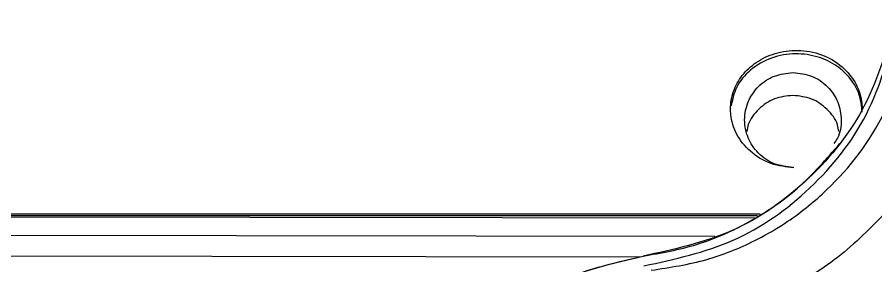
# Model space of a CAD drawing. Header units: millimetres. Extents: x 2344 to 4024, y 1094 to 2282.
# Drawn here: x 2726.69 to 2756.04, y 2043.12 to 2051.63 of the extents above; entities that cross this region are included whole.
import ezdxf

# ---------------------------------------------------------------- set-up
doc = ezdxf.new("R2010")
doc.units = ezdxf.units.MM

msp = doc.modelspace()

# ---------------------------------------------------------------- linework, layer by layer
at = {"color": 7, "linetype": 'Continuous', "lineweight": 25}
for p, q in [((2715.163, 2044.814), (2751.9, 2044.763)), ((2716.324, 2044.895), (2752.092, 2044.896)), ((2751.993, 2044.827), (2716.324, 2044.827)), ((2750.534, 2044.122), (2715.15, 2044.171)), ((2747.973, 2043.418), (2715.149, 2043.464)), ((2748.085, 2043.453), (2748.085, 2043.453))]:
    msp.add_line(p, q, dxfattribs=at)
msp.add_open_spline([(2756.711, 2051.627), (2756.429, 2050.599), (2755.865, 2048.544), (2753.848, 2046.01), (2751.21, 2044.133), (2749.127, 2043.679), (2748.085, 2043.453)], degree=3, dxfattribs=at)
for points, knots in [([(2748.112, 2043.121), (2749.157, 2043.347), (2751.246, 2043.8), (2753.894, 2045.678), (2755.916, 2048.223), (2756.48, 2050.289), (2756.763, 2051.323)], [0, 0, 0, 0, 0.250065, 0.499446, 0.749386, 1, 1, 1, 1]), ([(2748.362, 2042.972), (2749.003, 2043.068), (2750.226, 2043.253), (2751.705, 2043.855), (2752.794, 2044.47), (2753.56, 2045.012), (2754.848, 2046.107), (2756.428, 2048.066), (2757, 2050.173), (2757.279, 2051.204)], [0, 0, 0, 0, 0.149059, 0.284486, 0.365253, 0.437407, 0.500452, 0.755467, 1, 1, 1, 1]), ([(2753.239, 2046.474), (2752.976, 2046.505), (2752.436, 2046.568), (2751.736, 2046.992), (2751.251, 2047.594), (2751.089, 2048.13), (2751.063, 2048.624), (2751.145, 2049.1), (2751.455, 2049.658), (2751.947, 2050.115), (2752.605, 2050.427), (2753.386, 2050.534), (2754.199, 2050.384), (2754.911, 2049.973), (2755.394, 2049.371), (2755.562, 2048.837), (2755.571, 2048.546), (2755.573, 2048.482)], [0, 0, 0, 0, 0.079115, 0.162032, 0.239306, 0.308491, 0.327556, 0.389758, 0.452225, 0.518259, 0.590018, 0.6685, 0.751719, 0.834377, 0.911434, 0.980801, 1, 1, 1, 1]), ([(2755.573, 2048.381), (2755.553, 2048.583), (2755.512, 2048.988), (2755.196, 2049.537), (2754.714, 2049.99), (2754.06, 2050.303), (2753.28, 2050.415), (2752.459, 2050.272), (2751.745, 2049.863), (2751.243, 2049.272), (2751.14, 2048.81), (2751.094, 2048.599)], [0, 0, 0, 0, 0.09445, 0.189255, 0.289699, 0.400142, 0.521765, 0.650668, 0.779903, 0.899662, 1, 1, 1, 1]), ([(2753.203, 2046.489), (2752.986, 2046.514), (2752.548, 2046.565), (2751.999, 2046.949), (2751.64, 2047.487), (2751.514, 2048.117), (2751.641, 2048.748), (2752.006, 2049.285), (2752.557, 2049.662), (2752.993, 2049.71), (2753.21, 2049.734)], [0, 0, 0, 0, 0.125788, 0.253499, 0.376323, 0.498884, 0.623652, 0.747528, 0.87471, 1, 1, 1, 1]), ([(2753.21, 2049.734), (2753.427, 2049.709), (2753.865, 2049.659), (2754.415, 2049.277), (2754.779, 2048.735), (2754.89, 2048.109), (2754.819, 2047.594), (2754.647, 2047.363), (2754.601, 2047.301)], [0, 0, 0, 0, 0.187724, 0.378458, 0.563522, 0.749196, 0.932504, 1, 1, 1, 1]), ([(2753.209, 2048.951), (2752.992, 2048.927), (2752.558, 2048.88), (2752.02, 2048.502), (2751.692, 2048.087), (2751.647, 2047.798), (2751.635, 2047.72)], [0, 0, 0, 0, 0.296558, 0.593116, 0.889674, 1, 1, 1, 1]), ([(2754.777, 2047.716), (2754.765, 2047.793), (2754.721, 2048.081), (2754.395, 2048.497), (2753.859, 2048.877), (2753.425, 2048.926), (2753.209, 2048.951)], [0, 0, 0, 0, 0.109326, 0.406217, 0.703109, 1, 1, 1, 1]), ([(2748.085, 2043.453), (2748.702, 2043.563), (2749.961, 2043.787), (2751.755, 2044.589), (2753.45, 2045.731), (2754.353, 2046.776), (2754.813, 2047.308)], [0, 0, 0, 0, 0.235613, 0.480811, 0.735604, 1, 1, 1, 1]), ([(2756.509, 2045.085), (2755.975, 2044.532), (2754.91, 2043.431), (2752.953, 2042.211), (2750.825, 2041.325), (2749.31, 2041.096), (2748.55, 2040.981)], [0, 0, 0, 0, 0.250755, 0.499989, 0.749233, 1, 1, 1, 1]), ([(2740.184, 2034.53), (2740.184, 2034.533), (2739.991, 2035.598), (2740.675, 2037.807), (2742.278, 2040.605), (2744.903, 2042.716), (2747.024, 2043.207), (2748.085, 2043.453)], [0, 0, 0, 0, 0.00073, 0.250548, 0.500365, 0.750183, 1, 1, 1, 1]), ([(2740.183, 2034.539), (2740.237, 2035.285), (2740.328, 2036.54), (2741.065, 2038.592), (2742.449, 2040.742), (2744.93, 2042.733), (2747.056, 2043.218), (2748.085, 2043.453)], [0, 0, 0, 0, 0.172166, 0.289576, 0.500537, 0.758124, 1, 1, 1, 1])]:
    msp.add_open_spline(points, degree=3, knots=knots, dxfattribs=at)

doc.saveas('drawing.dxf')
